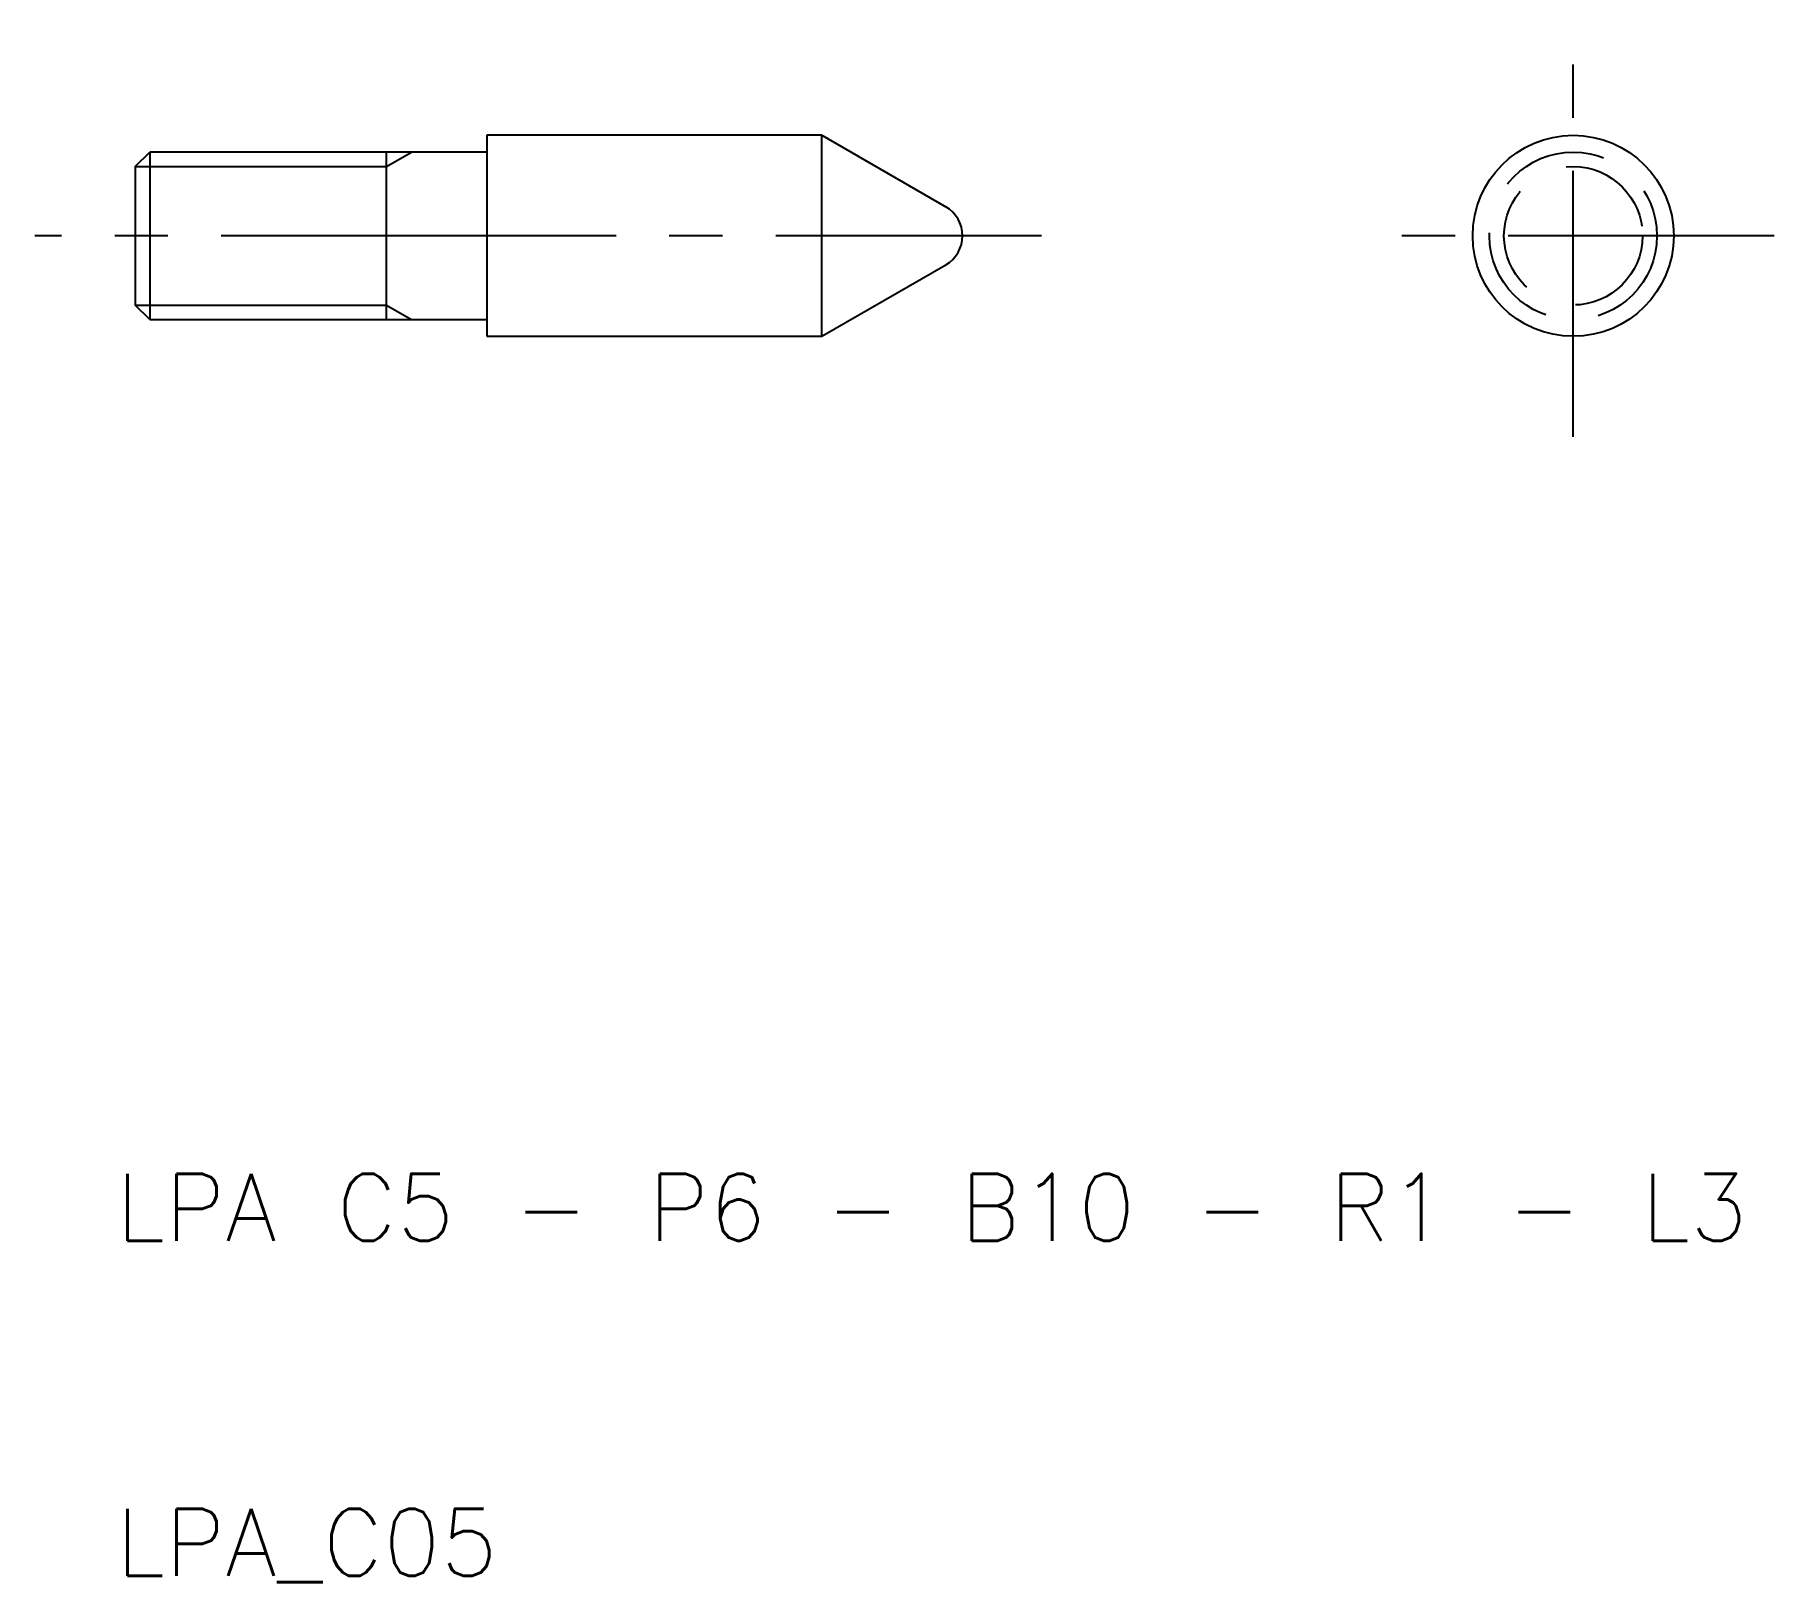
# Model space of a CAD drawing. Extents: x 32.1 to 84, y 9.8 to 56.
import ezdxf

# ---------------------------------------------------------------- set-up
doc = ezdxf.new("R2010")
doc.units = 0
doc.header["$LTSCALE"] = 0.25
doc.linetypes.add('CENTER', pattern=[50.8, 31.75, -6.35, 6.35, -6.35])
doc.linetypes.add('DASHED', pattern=[19.05, 12.7, -6.35])
doc.layers.get('0').update_dxf_attribs({"linetype": 'CONTINUOUS'})
doc.layers.add('CENTER', color=1, linetype='CENTER')
doc.styles.get("Standard").update_dxf_attribs({"font": 'txt.shx'})

msp = doc.modelspace()

# ---------------------------------------------------------------- linework, layer by layer
for p, q in [((55.572, 53), (45.572, 53)), ((45.572, 53), (45.572, 47)), ((55.572, 47), (55.572, 53)), ((55.572, 53), (59.269, 50.866)), ((35.072, 52.067), (35.505, 52.5)), ((45.572, 52.5), (35.505, 52.5)), ((35.505, 52.5), (35.505, 47.5)), ((42.572, 47.5), (42.572, 52.5)), ((35.072, 52.067), (35.072, 47.933)), ((55.572, 47), (59.269, 49.134)), ((35.505, 47.5), (35.072, 47.933)), ((35.505, 47.5), (45.572, 47.5)), ((45.572, 47), (55.572, 47))]:
    msp.add_line(p, q)
at = {"color": 3}
for p, q in [((42.572, 52.067), (43.322, 52.5)), ((35.072, 52.067), (42.572, 52.067)), ((35.072, 47.933), (42.572, 47.933)), ((42.572, 47.933), (43.322, 47.5))]:
    msp.add_line(p, q, dxfattribs=at)
msp.add_circle((78, 50), 3)
at = {"color": 3, "linetype": 'DASHED'}
for radius in [2.5, 2.067]:
    msp.add_circle((78, 50), radius, dxfattribs=at)
msp.add_arc((58.769, 50), 1, 300, 60)
at = {"layer": 'CENTER', "color": 1, "linetype": 'CENTER'}
for p, q in [((78, 44), (78, 56)), ((45.572, 50), (32.072, 50)), ((62.128, 50), (45.572, 50)), ((84, 50), (72, 50))]:
    msp.add_line(p, q, dxfattribs=at)

# ---------------------------------------------------------------- texts
for s, p in [('LPA C5 - P6 - B10 - R1 - L3', (34.499, 20)), ('LPA_C05', (34.499, 10))]:
    msp.add_text(s, height=2).set_placement(p)

doc.saveas('drawing.dxf')
